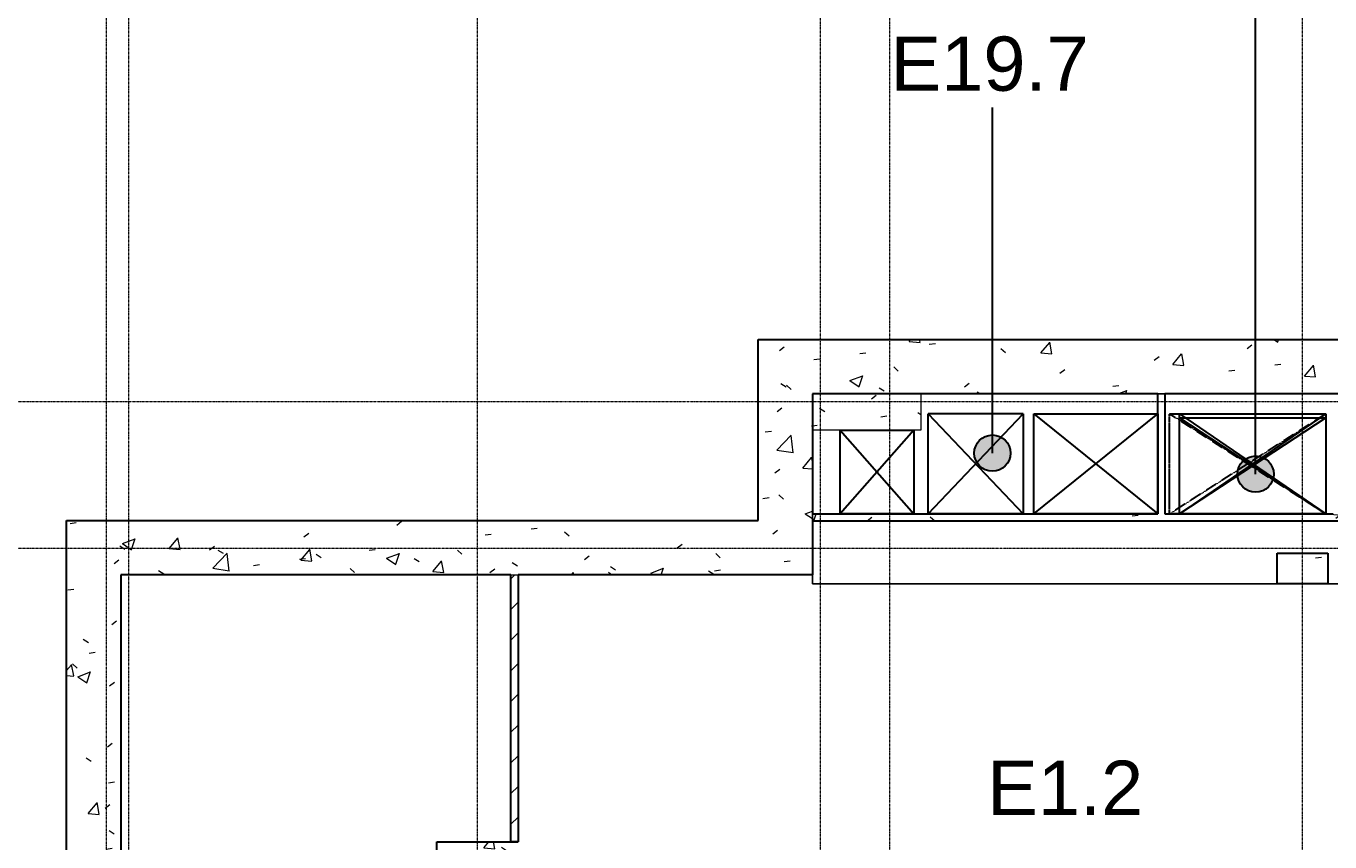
# Model space of a CAD drawing. Header units: millimetres. Extents: x -962357 to -591933, y -35273 to 59420.
# Drawn here: x -916754 to -880721, y 4080 to 26646 of the extents above; entities that cross this region are included whole.
import ezdxf

# ---------------------------------------------------------------- set-up
doc = ezdxf.new("R2010")
doc.units = ezdxf.units.MM
doc.linetypes.add('DPA_Grid _ Level 100', pattern=[10, 5.5, -1.6, 1.3, -1.6])
doc.linetypes.add('DPA_Overhead 100', pattern=[2.75, 1.75, -1])
for name, color, linetype, lineweight in [('_ _ A-DETL-OPENING', 1, 'Continuous', 25), ('A-COLS', 5, 'Continuous', 25), ('A-COLS-E', 1, 'Continuous', 9), ('A-FLOR-E', 2, 'Continuous', 9), ('A-FLOR-OVHD', 2, 'DPA_Overhead 100', 25), ('A-ROOM-IDEN', 3, 'Continuous', 25), ('A-WALL', 5, 'Continuous', 9), ('A-WALL-PATT', 1, 'Continuous', 9), ('S-GRID', 251, 'Continuous', 9), ('WALL', 5, 'Continuous', 9), ('WALL-E', 2, 'Continuous', 9)]:
    doc.layers.add(name, color=color, linetype=linetype, lineweight=lineweight)
doc.styles.add('Arial_1', font='arial.ttf', dxfattribs={"height": 1500})
pattern_1 = [(50, (2.4, 1), (3643.682, -318.781), [381, -4191]), (355, (2.4, 1), (-704.856, 3821.136), [304.8, -3352.8]), (100.451, (306, -25.6), (2938.852, 3502.332), [323.8, -3561.801]), (46.184, (2.4, 1017), (5421.581, -840.856), [571.5, -6286.5]), (96.636, (454, 947), (4748.05, 4948.55), [485.7, -5342.702]), (351.184, (2.4, 1017), (4748.1, 4948.506), [457.2, -5029.2]), (21, (510.4, 763), (3032.288, -2045.304), [381, -4191]), (326, (510.4, 763), (1236.042, 3683.762), [304.8, -3352.8]), (71.451, (763, 592.5), (4268.343, 1638.425), [323.8, -3561.801]), (37.5, (2.4, 1), (61.772, 1691.1008), [167.64, -3144.52, 167.64, -3235.96, -3365.5]), (37.5, (2.4, 1), (61.772, 1691.1008), [-6715.76, 167.64, -3197.86]), (7.5, (2.4, 1), (1336.3933, 2003.6115), [167.64, -1772.92, 167.64, -3068.32, -1282.7]), (7.5, (2.4, 1), (1336.3933, 2003.6115), [-5176.52, 167.64, -1115.06]), (327.5, (-1130.5, 1), (2711.8178, -114.5786), [167.64, -1102.36, 167.64, -3794.76, -5257.8]), (327.5, (-1130.5, 1), (2711.8178, -114.5786), [-5232.4, 167.64, -5090.16]), (317.5, (-1638.5, 1), (2962.5856, 508.5334), [167.64, -1483.36, 167.64, -2463.8, -3733.8]), (317.5, (-1638.5, 1), (2962.5856, 508.5334), [-4282.44, 167.64, -3566.16])]

# ---------------------------------------------------------------- blocks, each defined once
blk = doc.blocks.new('Walls New - Walls New-13988885-4130-01 MULTI-PURPOSE LEVEL - REFLECTED CEILING PLAN')
at = {"layer": 'A-WALL-PATT'}
h = blk.add_hatch(dxfattribs=at)
h.set_pattern_fill('FP_1', color=256, style=0, pattern_type=2)
h.set_pattern_definition([(50, (0, 0), (3643.682, -318.781), [381, -4191]), (355, (0, 0), (-704.856, 3821.136), [304.8, -3352.8]), (100.451, (303.6, -26.6), (2938.852, 3502.332), [323.8, -3561.801]), (46.184, (0, 1016), (5421.581, -840.856), [571.5, -6286.5]), (96.636, (452, 946), (4748.05, 4948.55), [485.7, -5342.702]), (351.184, (0, 1016), (4748.1, 4948.506), [457.2, -5029.2]), (21, (508, 762), (3032.288, -2045.304), [381, -4191]), (326, (508, 762), (1236.042, 3683.762), [304.8, -3352.8]), (71.451, (760.7, 591.6), (4268.343, 1638.425), [323.8, -3561.801]), (37.5, (0, 0), (61.772, 1691.1008), [167.64, -3144.52, 167.64, -3235.96, -3365.5]), (37.5, (0, 0), (61.772, 1691.1008), [-6715.76, 167.64, -3197.86]), (7.5, (0, 0), (1336.3933, 2003.6115), [167.64, -1772.92, 167.64, -3068.32, -1282.7]), (7.5, (0, 0), (1336.3933, 2003.6115), [-5176.52, 167.64, -1115.06]), (327.5, (-1132.8, 0), (2711.8178, -114.5786), [167.64, -1102.36, 167.64, -3794.76, -5257.8]), (327.5, (-1132.8, 0), (2711.8178, -114.5786), [-5232.4, 167.64, -5090.16]), (317.5, (-1640.8, 0), (2962.5856, 508.5334), [167.64, -1483.36, 167.64, -2463.8, -3733.8]), (317.5, (-1640.8, 0), (2962.5856, 508.5334), [-4282.44, 167.64, -3566.16])])
h.paths.add_polyline_path([(-892025, 15472), (-892025, 16472), (-895025, 16472), (-895025, 15472)])
at = {"layer": 'WALL'}
for p, q in [((-895025, 16472), (-892025, 16472)), ((-895025, 15472), (-895025, 16472)), ((-892025, 16472), (-892025, 15472)), ((-892025, 15472), (-895025, 15472))]:
    blk.add_line(p, q, dxfattribs=at)

msp = doc.modelspace()

# ---------------------------------------------------------------- hatches: boundary and pattern name
at = {"layer": 'A-COLS-E'}
h = msp.add_hatch(dxfattribs=at)
h.set_pattern_fill('FP_1', color=256, style=0, pattern_type=2)
h.set_pattern_definition(pattern_1)
h.paths.add_polyline_path([(-882180, 11220), (-880780, 11220), (-880780, 12070), (-882180, 12070)])
h = msp.add_hatch(dxfattribs=at)
h.set_pattern_fill('FP_1', color=256, style=0, pattern_type=2)
h.set_pattern_definition(pattern_1)
h.paths.add_polyline_path([(-903155, 3080), (-903155, 4080), (-905405, 4080), (-905405, 3080)])
at = {"layer": 'A-ROOM-IDEN'}
h = msp.add_hatch(color=256, dxfattribs=at)
edge = h.paths.add_edge_path()
edge.add_arc((-890049.8, 14836.3), 500, 0, 360)
h = msp.add_hatch(color=256, dxfattribs=at)
edge = h.paths.add_edge_path()
edge.add_arc((-882773.7, 14255.5), 500, 0, 360)
at = {"layer": 'A-WALL-PATT'}
h = msp.add_hatch(dxfattribs=at)
h.set_pattern_fill('FP_1', color=256, style=0, pattern_type=2)
h.set_pattern_definition(pattern_1)
h.paths.add_polyline_path([(-895023, 11467.4), (-895023, 17973), (-896523, 17973), (-896523, 11467.4)])
h = msp.add_hatch(dxfattribs=at)
h.set_pattern_fill('FP_1', color=256, style=0, pattern_type=2)
h.set_pattern_definition(pattern_1)
h.paths.add_polyline_path([(-859629.8, 16473), (-848905, 16473), (-848905, 17973), (-895023, 17973), (-895023, 16473), (-865433.7, 16473)])
h = msp.add_hatch(dxfattribs=at)
h.set_pattern_fill('FP_1', color=256, style=0, pattern_type=2)
h.set_pattern_definition(pattern_1)
h.paths.add_polyline_path([(-866830, 12953), (-866830, 13153), (-895023, 13153), (-895023, 12953), (-866884.7, 12953)])
h = msp.add_hatch(dxfattribs=at)
h.set_pattern_fill('FP_1', color=256, style=0, pattern_type=2)
h.set_pattern_definition(pattern_1)
h.paths.add_polyline_path([(-903155, 11467.4), (-896523, 11467.4), (-896523, 12967.4), (-915635, 12967.4), (-915635, 11467.4), (-903355, 11467.4)])
h = msp.add_hatch(dxfattribs=at)
h.set_pattern_fill('FP_1', color=256, style=0, pattern_type=2)
h.set_pattern_definition(pattern_1)
h.paths.add_polyline_path([(-914135, -7400), (-914135, 11467.4), (-915635, 11467.4), (-915635, -7400)])
h = msp.add_hatch(dxfattribs=at)
h.set_pattern_fill('FP_2', color=256, style=0, pattern_type=2)
h.set_pattern_definition([(45, (2.4, 1), (-424.26407, 424.26407), [])])
h.paths.add_polyline_path([(-903155, 4080), (-903155, 11467.4), (-903355, 11467.4), (-903355, 4080)])

# ---------------------------------------------------------------- linework, layer by layer
at = {"layer": '_ _ A-DETL-OPENING'}
for p, q in [((-891822.9, 13153), (-891822.9, 15923)), ((-889201.4, 15923), (-891822.9, 15923)), ((-891822.9, 15923), (-889201.4, 13153)), ((-891822.9, 13153), (-889201.4, 15923)), ((-889201.4, 15923), (-889201.4, 13153)), ((-888901.4, 13153), (-885480, 15923)), ((-888901.4, 15923), (-885480, 13153)), ((-888901.4, 13153), (-888901.4, 15923)), ((-888901.4, 15923), (-885480, 15923)), ((-885480, 15923), (-885480, 13153)), ((-884880, 13153), (-884880, 15923)), ((-884880, 15923), (-880830, 15923)), ((-880830, 15923), (-884880, 13153)), ((-884880, 15923), (-880830, 13153)), ((-880830, 15923), (-880830, 13153)), ((-884880, 13153), (-884880, 15813)), ((-884880, 15813), (-880830, 15813)), ((-880830, 15813), (-884880, 13153)), ((-884880, 15813), (-880830, 13153)), ((-880830, 15813), (-880830, 13153)), ((-892222.9, 15473), (-894253, 13153)), ((-894253, 15473), (-892222.9, 13153)), ((-894253, 13153), (-894253, 15473)), ((-894253, 15473), (-892222.9, 15473)), ((-892222.9, 15473), (-892222.9, 13153)), ((-892222.9, 13153), (-894253, 13153)), ((-889201.4, 13153), (-891822.9, 13153)), ((-885480, 13153), (-888901.4, 13153)), ((-880830, 13153), (-884880, 13153)), ((-880830, 13153), (-884880, 13153))]:
    msp.add_line(p, q, dxfattribs=at)
at = {"layer": 'A-COLS'}
for p, q in [((-882180, 11220), (-882180, 12070)), ((-882180, 12070), (-880780, 12070)), ((-880780, 12070), (-880780, 11220)), ((-880780, 11220), (-882180, 11220)), ((-905405, 3080), (-905405, 4080)), ((-905405, 4080), (-903155, 4080))]:
    msp.add_line(p, q, dxfattribs=at)
at = {"layer": 'A-FLOR-E'}
for p, q in [((-895023, 11220), (-895023, 16473)), ((-895023, 16473), (-866628, 16473)), ((-866628, 16473), (-895023, 16473)), ((-895023, 16473), (-895023, 11220)), ((-889201.4, 15923), (-891822.9, 15923)), ((-891822.9, 15923), (-891822.9, 13153)), ((-891822.9, 13153), (-891822.9, 15923)), ((-891822.9, 15923), (-889201.4, 15923)), ((-889201.4, 13153), (-889201.4, 15923)), ((-889201.4, 15923), (-889201.4, 13153)), ((-885480, 15923), (-888901.4, 15923)), ((-888901.4, 15923), (-888901.4, 13153)), ((-888901.4, 15923), (-885480, 15923)), ((-888901.4, 13153), (-888901.4, 15923)), ((-885480, 13153), (-885480, 15923)), ((-885480, 15923), (-885480, 13153)), ((-880830, 15923), (-884880, 15923)), ((-884880, 15923), (-884880, 15813)), ((-884880, 15923), (-880830, 15923)), ((-884880, 15813), (-884880, 15923)), ((-880830, 15813), (-880830, 15923)), ((-880830, 15923), (-880830, 15813)), ((-884880, 15813), (-884880, 13153)), ((-884880, 13153), (-884880, 15813)), ((-880830, 13153), (-880830, 15813)), ((-880830, 15813), (-880830, 13153)), ((-892222.9, 15473), (-894253, 15473)), ((-894253, 15473), (-894253, 13153)), ((-894253, 15473), (-892222.9, 15473)), ((-894253, 13153), (-894253, 15473)), ((-892222.9, 13153), (-892222.9, 15473)), ((-892222.9, 15473), (-892222.9, 13153)), ((-894253, 13153), (-892222.9, 13153)), ((-892222.9, 13153), (-894253, 13153)), ((-891822.9, 13153), (-889201.4, 13153)), ((-889201.4, 13153), (-891822.9, 13153)), ((-888901.4, 13153), (-885480, 13153)), ((-885480, 13153), (-888901.4, 13153)), ((-884880, 13153), (-880830, 13153)), ((-880830, 13153), (-884880, 13153)), ((-869380, 11220), (-895023, 11220)), ((-895023, 11220), (-869380, 11220))]:
    msp.add_line(p, q, dxfattribs=at)
at = {"layer": 'A-FLOR-OVHD'}
for p, q in [((-885153, 13153), (-885153, 15923)), ((-885153, 15923), (-880830, 15923)), ((-880830, 15923), (-885153, 13153)), ((-885153, 15923), (-880830, 13153)), ((-880830, 15923), (-880830, 13153)), ((-880830, 13153), (-885153, 13153))]:
    msp.add_line(p, q, dxfattribs=at)
at = {"layer": 'A-ROOM-IDEN'}
for p, q in [((-882773.7, 14255.5), (-882773.7, 27663.8)), ((-890049.8, 14836.3), (-890049.8, 24393.8))]:
    msp.add_line(p, q, dxfattribs=at)
for centre in [(-890049.8, 14836.3), (-882773.7, 14255.5)]:
    msp.add_circle(centre, 500, dxfattribs=at)
at = {"layer": 'A-WALL', "color": 7, "lineweight": 25}
for p, q in [((-896523, 12967.4), (-896523, 17973)), ((-896523, 17973), (-895023, 17973)), ((-895023, 17973), (-848905, 17973)), ((-895023, 16473), (-895023, 13153)), ((-885480, 16473), (-895023, 16473)), ((-885480, 13153), (-885480, 16473)), ((-848905, 16473), (-885280, 16473)), ((-885280, 16473), (-885280, 13153)), ((-895023, 13153), (-885480, 13153)), ((-885280, 13153), (-880630, 13153)), ((-915635, 12967.4), (-896523, 12967.4)), ((-915635, 11467.4), (-915635, 12967.4)), ((-895023, 12953), (-895023, 11467.4)), ((-870780, 12953), (-895023, 12953)), ((-915635, -7400), (-915635, 11467.4)), ((-903355, 11467.4), (-914135, 11467.4)), ((-914135, 11467.4), (-914135, -7400)), ((-903355, 4080), (-903355, 11467.4)), ((-896523, 11467.4), (-903155, 11467.4)), ((-903155, 11467.4), (-903155, 4080)), ((-895023, 11467.4), (-896523, 11467.4)), ((-903155, 4080), (-903355, 4080))]:
    msp.add_line(p, q, dxfattribs=at)
at = {"layer": 'A-WALL'}
msp.add_line((-903355, 11467.4), (-903155, 11467.4), dxfattribs=at)
at = {"layer": 'S-GRID', "linetype": 'DPA_Grid _ Level 100'}
for p, q in [((-913915, -30781.3), (-913915, 54920.2)), ((-904280, -30741.3), (-904280, 54920.2)), ((-892880, -30741.3), (-892880, 54920.2)), ((-881480, -30741.3), (-881480, 54920.2)), ((-914535, -30781.3), (-914535, 53809.2)), ((-894803, -30741.3), (-894803, 53809.2)), ((-601518.7, 16253), (-954682, 16253)), ((-601518.7, 12195), (-957857, 12195))]:
    msp.add_line(p, q, dxfattribs=at)

# ---------------------------------------------------------------- block references
at = {"layer": 'WALL-E'}
msp.add_blockref('Walls New - Walls New-13988885-4130-01 MULTI-PURPOSE LEVEL - REFLECTED CEILING PLAN', (2.4, 1), dxfattribs=at)

# ---------------------------------------------------------------- texts
at = {"layer": 'A-ROOM-IDEN', "lineweight": 9, "char_height": 1500, "attachment_point": 1, "style": 'Arial_1'}
for s, insert, width in [('E19.7', (-892862.3, 26355.6), 6774.259), ('E1.2', (-890191.8, 6328.6), 5331.222)]:
    msp.add_mtext(s, dxfattribs=dict(at, insert=insert, width=width))

doc.saveas('drawing.dxf')
